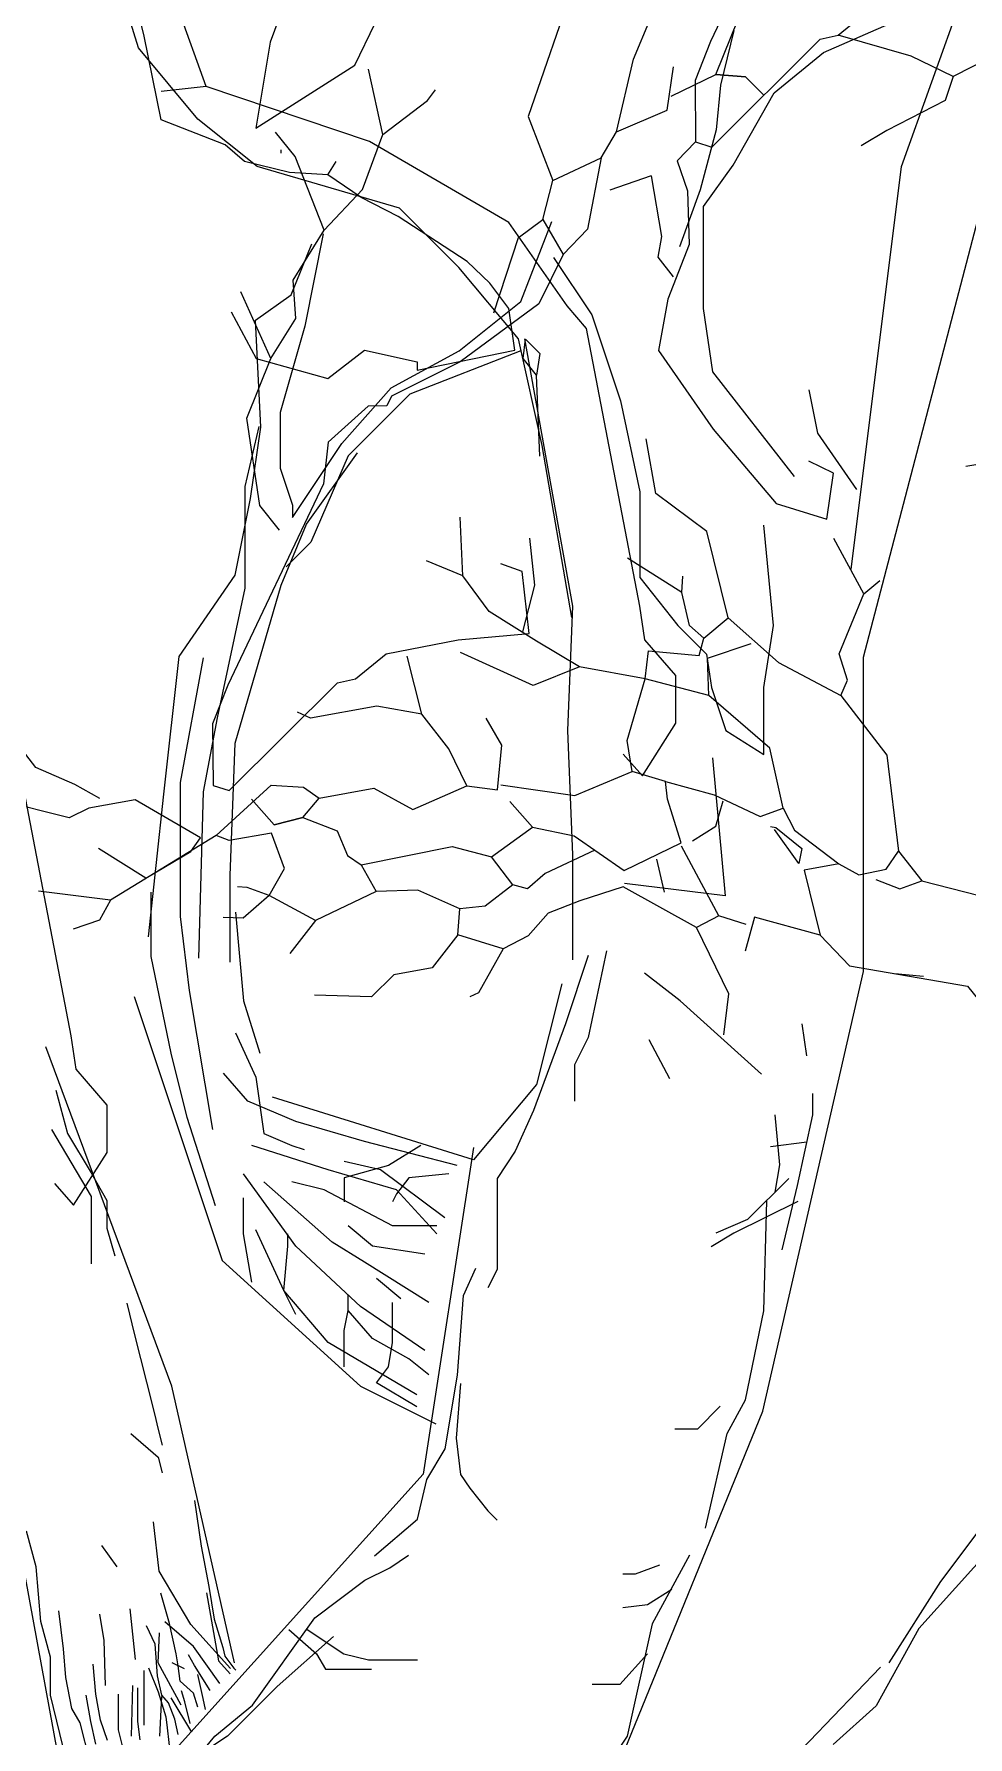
# Model space of a CAD drawing. Header units: metres. Extents: x -4.93 to 4.41, y -0.01 to 8.9.
# Drawn here: x -0.496 to 0.758, y 3.107 to 5.394 of the extents above; entities that cross this region are included whole.
import ezdxf

# ---------------------------------------------------------------- set-up
doc = ezdxf.new("R2010")
doc.units = ezdxf.units.M
doc.header["$LTSCALE"] = 0.2

msp = doc.modelspace()

# ---------------------------------------------------------------- linework, layer by layer
for p, q in [((-0.3563, 5.3755), (-0.3883, 5.4791)), ((0.5645, 5.3696), (0.742, 5.4471)), ((0.7533, 5.452), (0.6688, 5.2156)), ((0.4439, 5.3991), (0.4261, 5.3257)), ((-0.2766, 5.2798), (-0.3563, 5.3755)), ((0.4981, 5.3154), (0.5645, 5.3696)), ((0.6181, 4.5571), (0.8209, 5.3338)), ((0.4261, 5.3257), (0.42, 5.2654)), ((0.4427, 5.2181), (0.4981, 5.3154)), ((-0.1968, 5.2161), (-0.2766, 5.2798)), ((0.42, 5.2654), (0.3988, 5.1851)), ((-0.0053, 5.1603), (-0.1968, 5.2161)), ((0.4029, 5.1625), (0.4427, 5.2181)), ((0.6688, 5.2156), (0.6012, 4.6753)), ((0.3988, 5.1851), (0.3708, 5.1083)), ((0.0745, 5.0806), (-0.0053, 5.1603)), ((0.4031, 5.0254), (0.4029, 5.1625)), ((-0.1078, 5.1259), (-0.1327, 5.0016)), ((0.1576, 5.0347), (0.1991, 5.1425)), ((-0.1508, 5.0439), (-0.1233, 5.1123)), ((0.1543, 4.9849), (0.0745, 5.0806)), ((0.2017, 5.0939), (0.2531, 5.0169)), ((-0.1987, 5.0096), (-0.1508, 5.0439)), ((0.0747, 4.9685), (0.1576, 5.0347)), ((0.2531, 5.0169), (0.2916, 4.9014)), ((0.4155, 4.9403), (0.4031, 5.0254)), ((-0.1919, 4.8659), (-0.1987, 5.0096)), ((-0.1327, 5.0016), (-0.1658, 4.8856)), ((-0.0166, 4.9187), (0.0747, 4.9685)), ((0.1576, 4.9685), (0.0083, 4.9105)), ((0.1862, 4.8415), (0.1543, 4.9849)), ((0.2274, 4.6254), (0.1631, 4.9848)), ((-0.0829, 4.8442), (-0.0166, 4.9187)), ((0.5253, 4.7998), (0.4155, 4.9403)), ((0.0083, 4.9105), (-0.0746, 4.8276)), ((0.2916, 4.9014), (0.3173, 4.7794)), ((0.5566, 4.8582), (0.5449, 4.9164)), ((-0.1658, 4.8856), (-0.1658, 4.811)), ((-0.2127, 4.7863), (-0.1941, 4.8671)), ((-0.2056, 4.7701), (-0.1919, 4.8659)), ((0.609, 4.7825), (0.5566, 4.8582)), ((-0.1493, 4.7447), (-0.0829, 4.8442)), ((-0.1302, 4.7359), (-0.0617, 4.8317)), ((-0.0746, 4.8276), (-0.1244, 4.7116)), ((0.2261, 4.6103), (0.1862, 4.8415)), ((-0.1658, 4.811), (-0.1493, 4.7613)), ((-0.2127, 4.6496), (-0.2127, 4.7863)), ((-0.2261, 4.6674), (-0.2056, 4.7701)), ((-0.1493, 4.7613), (-0.1493, 4.7447)), ((0.3173, 4.7794), (0.3173, 4.6639)), ((-0.1645, 4.6537), (-0.1302, 4.7359)), ((0.4972, 4.5997), (0.4843, 4.7345)), ((-0.1244, 4.7116), (-0.1576, 4.6784)), ((-0.3015, 4.5579), (-0.2261, 4.6674)), ((-0.25, 4.4756), (-0.2127, 4.6496)), ((-0.2261, 4.4416), (-0.1645, 4.6537)), ((0.3173, 4.6639), (0.3687, 4.5997)), ((0.2209, 4.4585), (0.2274, 4.6254)), ((0.3687, 4.5997), (0.4073, 4.5612)), ((0.4843, 4.5163), (0.4972, 4.5997)), ((-0.322, 4.3731), (-0.3015, 4.5579)), ((-0.2998, 4.3887), (-0.2687, 4.5564)), ((0.4073, 4.5612), (0.4137, 4.5163)), ((0.6181, 4.135), (0.6181, 4.5571)), ((0.4137, 4.5163), (0.433, 4.4585)), ((0.4843, 4.4264), (0.4843, 4.5163)), ((-0.2687, 4.3762), (-0.25, 4.4756)), ((-0.233, 4.2636), (-0.2261, 4.4416)), ((0.2274, 4.2916), (0.2209, 4.4585)), ((0.433, 4.4585), (0.4843, 4.4264)), ((0.4153, 4.422), (0.4322, 4.2363)), ((-0.3426, 4.1815), (-0.322, 4.3731)), ((-0.2998, 4.2085), (-0.2998, 4.3887)), ((-0.2749, 4.1526), (-0.2687, 4.3762)), ((0.2274, 4.1504), (0.2274, 4.2916)), ((-0.233, 4.1473), (-0.233, 4.2636)), ((-0.3392, 4.155), (-0.3392, 4.2414)), ((0.4322, 4.2363), (0.297, 4.2532)), ((-0.2256, 4.2144), (-0.2148, 4.0955)), ((-0.2874, 4.1091), (-0.2998, 4.2085)), ((-0.3121, 4.0253), (-0.3392, 4.155)), ((0.2481, 4.1563), (0.2175, 4.0645)), ((0.2726, 4.1624), (0.2481, 4.0462)), ((0.2125, 4.1181), (0.1787, 3.983)), ((0.4829, 3.544), (0.6181, 4.135)), ((-0.3621, 4.1012), (-0.2438, 3.7466)), ((-0.2563, 3.9227), (-0.2874, 4.1091)), ((-0.2148, 4.0955), (-0.1931, 4.0253)), ((-0.2256, 4.0523), (-0.1985, 3.9929)), ((0.2175, 4.0645), (0.1747, 3.9483)), ((0.542, 4.0217), (0.5358, 4.0645)), ((-0.3114, 3.5778), (-0.4804, 4.0337)), ((0.2481, 4.0462), (0.2298, 4.0095)), ((-0.2905, 3.9389), (-0.3121, 4.0253)), ((0.2298, 4.0095), (0.2298, 3.9606)), ((-0.2094, 3.9605), (-0.2418, 3.9983)), ((-0.1985, 3.9929), (-0.1877, 3.9172)), ((0.1787, 3.983), (0.0942, 3.8817)), ((-0.4674, 3.9755), (-0.4515, 3.9172)), ((-0.1445, 3.9335), (-0.2094, 3.9605)), ((0.0942, 3.8817), (-0.1762, 3.9661)), ((0.55, 3.9421), (0.55, 3.9709)), ((-0.2526, 3.82), (-0.2905, 3.9389)), ((0.1747, 3.9483), (0.1502, 3.8933)), ((0.4991, 3.9422), (0.5052, 3.875)), ((0.5294, 3.8475), (0.55, 3.9421)), ((-0.4728, 3.9225), (-0.4197, 3.8324)), ((-0.4515, 3.9172), (-0.4197, 3.8642)), ((-0.1877, 3.9172), (-0.1499, 3.901)), ((-0.0525, 3.9064), (-0.1445, 3.9335)), ((-0.1012, 3.8686), (-0.204, 3.901)), ((-0.1499, 3.901), (-0.1336, 3.8956)), ((0.0719, 3.874), (-0.0525, 3.9064)), ((0.0232, 3.901), (-0.0201, 3.874)), ((0.0942, 3.8986), (0.0266, 3.4596)), ((0.1502, 3.8933), (0.1257, 3.8566)), ((0.542, 3.9055), (0.493, 3.8994)), ((-0.0093, 3.8416), (-0.1012, 3.8686)), ((-0.0309, 3.8686), (-0.0796, 3.8794)), ((-0.0201, 3.874), (-0.0796, 3.8578)), ((0.0556, 3.8038), (-0.0309, 3.8686)), ((0.5052, 3.875), (0.4991, 3.8383)), ((-0.4197, 3.8642), (-0.3985, 3.8271)), ((-0.1445, 3.766), (-0.2148, 3.8632)), ((-0.0958, 3.7714), (-0.1877, 3.8524)), ((-0.1066, 3.8416), (-0.1499, 3.8524)), ((-0.0796, 3.8578), (-0.0796, 3.8254)), ((0.007, 3.8578), (-0.0093, 3.8362)), ((0.061, 3.8632), (0.007, 3.8578)), ((0.1257, 3.8566), (0.1257, 3.7832)), ((0.5175, 3.8566), (0.4624, 3.8016)), ((0.5088, 3.7611), (0.5294, 3.8475)), ((-0.4197, 3.8324), (-0.4197, 3.7953)), ((-0.3985, 3.8271), (-0.3985, 3.79)), ((-0.2148, 3.7984), (-0.2148, 3.8308)), ((-0.0147, 3.793), (-0.1066, 3.8416)), ((-0.0093, 3.8362), (-0.0147, 3.8254)), ((0.0448, 3.7822), (-0.0093, 3.8416)), ((0.5297, 3.826), (0.444, 3.7832)), ((0.4841, 3.6788), (0.4882, 3.8269)), ((-0.4466, 2.9868), (-0.5987, 3.8142)), ((-0.2148, 3.7822), (-0.2148, 3.7984)), ((0.4624, 3.8016), (0.4195, 3.7832)), ((-0.4197, 3.7953), (-0.4197, 3.7581)), ((-0.3985, 3.79), (-0.3878, 3.7528)), ((-0.204, 3.7173), (-0.2148, 3.7822)), ((-0.1607, 3.7065), (-0.1985, 3.7876)), ((-0.1553, 3.766), (-0.1553, 3.7822)), ((-0.0417, 3.766), (-0.0742, 3.793)), ((0.0448, 3.793), (-0.0147, 3.793)), ((0.1257, 3.7832), (0.1257, 3.7343)), ((0.444, 3.7832), (0.4134, 3.7649)), ((-0.4197, 3.7581), (-0.4197, 3.7422)), ((-0.1607, 3.7065), (-0.1553, 3.766)), ((-0.0579, 3.6849), (-0.1445, 3.766)), ((-0.0525, 3.7443), (-0.0958, 3.7714)), ((0.0286, 3.7552), (-0.0417, 3.766)), ((-0.2438, 3.7466), (-0.0579, 3.5778)), ((0.034, 3.6903), (-0.0525, 3.7443)), ((0.0806, 3.6994), (0.097, 3.7364)), ((0.1257, 3.7343), (0.1134, 3.7098)), ((-0.1012, 3.6363), (-0.1607, 3.7065)), ((-0.1445, 3.6741), (-0.1607, 3.7065)), ((-0.0363, 3.7227), (-0.0038, 3.6957)), ((-0.3719, 3.6892), (-0.3613, 3.6468)), ((-0.0742, 3.6795), (-0.0742, 3.7011)), ((0.0286, 3.6255), (-0.0579, 3.6849)), ((-0.0147, 3.6363), (-0.0147, 3.6903)), ((0.0723, 3.5924), (0.0806, 3.6994)), ((-0.0796, 3.6525), (-0.0742, 3.6795)), ((-0.0417, 3.6417), (-0.0742, 3.6795)), ((0.4594, 3.5595), (0.4841, 3.6788)), ((-0.3613, 3.6468), (-0.3454, 3.5832)), ((-0.0796, 3.6309), (-0.0796, 3.6525)), ((0.007, 3.6147), (-0.0417, 3.6417)), ((0.0178, 3.566), (-0.1012, 3.6363)), ((-0.0796, 3.6039), (-0.0796, 3.6309)), ((-0.0201, 3.6039), (-0.0147, 3.6363)), ((0.034, 3.5931), (0.007, 3.6147)), ((-0.0363, 3.5823), (-0.0201, 3.6039)), ((0.0559, 3.4937), (0.0723, 3.5924)), ((-0.3454, 3.5832), (-0.3348, 3.5408)), ((-0.2269, 3.2063), (-0.3114, 3.5778)), ((-0.0579, 3.5778), (0.0435, 3.5271)), ((0.0178, 3.5498), (-0.0363, 3.5823)), ((0.0767, 3.5814), (0.0706, 3.508)), ((0.4256, 3.5508), (0.395, 3.5202)), ((0.4347, 3.5143), (0.4594, 3.5595)), ((-0.3348, 3.5408), (-0.3295, 3.5196)), ((0.297, 3.0881), (0.4829, 3.544)), ((-0.3666, 3.5143), (-0.3295, 3.4824)), ((-0.3295, 3.5196), (-0.3242, 3.4983)), ((0.0706, 3.508), (0.0767, 3.4591)), ((0.395, 3.5202), (0.3644, 3.5202)), ((0.4058, 3.3868), (0.4347, 3.5143)), ((-0.3295, 3.4824), (-0.3242, 3.4612)), ((0.0312, 3.4526), (0.0559, 3.4937)), ((0.0266, 3.4596), (-0.2776, 3.1219)), ((0.0767, 3.4591), (0.089, 3.4407)), ((0.0188, 3.3991), (0.0312, 3.4526)), ((0.089, 3.4407), (0.1134, 3.4102)), ((0.8254, 3.4539), (0.7215, 3.3155)), ((-0.2808, 3.4241), (-0.2721, 3.3627)), ((0.1134, 3.4102), (0.1257, 3.3979)), ((-0.3282, 3.3293), (-0.3361, 3.3956)), ((-0.0388, 3.3497), (0.0188, 3.3991)), ((-0.4936, 3.3351), (-0.5064, 3.3831)), ((-0.3848, 3.335), (-0.4054, 3.3638)), ((-0.2721, 3.3627), (-0.2618, 3.3086)), ((-0.0185, 3.3338), (0.0067, 3.3506)), ((0.3843, 3.3506), (0.3339, 3.2584)), ((0.7908, 3.3617), (0.6926, 3.2521)), ((-0.4872, 3.2616), (-0.4936, 3.3351)), ((-0.2858, 3.2576), (-0.3282, 3.3293)), ((-0.0521, 3.317), (-0.0185, 3.3338)), ((0.3111, 3.325), (0.2947, 3.325)), ((0.3441, 3.3374), (0.3111, 3.325)), ((-0.3145, 3.2589), (-0.3262, 3.2998)), ((-0.2648, 3.3), (-0.2488, 3.2089)), ((-0.2618, 3.3086), (-0.2545, 3.2648)), ((-0.1192, 3.2667), (-0.0521, 3.317)), ((0.3606, 3.3045), (0.3276, 3.2839)), ((0.7215, 3.3155), (0.6523, 3.206)), ((-0.4568, 3.2248), (-0.4632, 3.276)), ((-0.36, 3.2105), (-0.3674, 3.2786)), ((0.3276, 3.2839), (0.2947, 3.2798)), ((-0.4744, 3.2136), (-0.4872, 3.2616)), ((-0.4024, 3.2363), (-0.4079, 3.2713)), ((-0.3335, 3.2312), (-0.3452, 3.256)), ((-0.2821, 3.2281), (-0.3207, 3.2613)), ((-0.3057, 3.218), (-0.3145, 3.2589)), ((-0.2323, 3.1987), (-0.2858, 3.2576)), ((-0.2545, 3.2648), (-0.2428, 3.2268)), ((-0.2031, 3.1494), (-0.1192, 3.2667)), ((-0.1541, 3.251), (-0.1171, 3.2181)), ((-0.1294, 3.251), (-0.08, 3.2181)), ((0.3339, 3.2584), (0.3004, 3.1074)), ((0.6926, 3.2521), (0.6349, 3.1483)), ((-0.4005, 3.1756), (-0.4024, 3.2363)), ((-0.3306, 3.1888), (-0.3335, 3.2312)), ((-0.3299, 3.2061), (-0.3281, 3.2465)), ((-0.247, 3.1785), (-0.2821, 3.2281)), ((-0.2428, 3.2268), (-0.2399, 3.2151)), ((-0.094, 3.2416), (-0.1696, 3.1745)), ((-0.4744, 3.1625), (-0.4744, 3.2136)), ((-0.4536, 3.1865), (-0.4568, 3.2248)), ((-0.4136, 3.1641), (-0.4168, 3.2041)), ((-0.2986, 3.149), (-0.3299, 3.2061)), ((-0.2944, 3.1981), (-0.3108, 3.2063)), ((-0.3028, 3.2019), (-0.3057, 3.218)), ((-0.2808, 3.2025), (-0.2888, 3.2168)), ((-0.2488, 3.2089), (-0.2328, 3.1913)), ((-0.2399, 3.2151), (-0.2282, 3.199)), ((-0.1171, 3.2181), (-0.1047, 3.1975)), ((-0.08, 3.2181), (-0.0471, 3.2099)), ((-0.0471, 3.2099), (0.0188, 3.2099)), ((0.3276, 3.2181), (0.2906, 3.177)), ((-0.4456, 3.1449), (-0.4536, 3.1865)), ((-0.3489, 3.1958), (-0.3489, 3.1222)), ((-0.3291, 3.1669), (-0.3423, 3.199)), ((-0.3247, 3.1625), (-0.3306, 3.1888)), ((-0.2999, 3.1815), (-0.3028, 3.2019)), ((-0.2823, 3.1654), (-0.2999, 3.1815)), ((-0.26, 3.1689), (-0.2808, 3.2025)), ((-0.2691, 3.1581), (-0.2764, 3.1902)), ((-0.2282, 3.199), (-0.2253, 3.1961)), ((-0.1047, 3.1975), (-0.043, 3.1975)), ((0.6407, 3.2002), (0.5138, 3.0676)), ((-0.4616, 3.1113), (-0.4744, 3.1625)), ((-0.42, 3.1273), (-0.4264, 3.1625)), ((-0.4072, 3.1289), (-0.4136, 3.1641)), ((-0.3832, 3.1161), (-0.3832, 3.1641)), ((-0.3655, 3.1075), (-0.3637, 3.1756)), ((-0.3569, 3.1595), (-0.3569, 3.1727)), ((-0.3569, 3.1274), (-0.3569, 3.1595)), ((-0.3189, 3.1332), (-0.3291, 3.1669)), ((-0.325, 3.1609), (-0.3281, 3.1074)), ((-0.3159, 3.1522), (-0.3247, 3.1625)), ((-0.2844, 3.113), (-0.3121, 3.159)), ((-0.294, 3.1537), (-0.2984, 3.1683)), ((-0.2764, 3.1464), (-0.2823, 3.1654)), ((-0.2662, 3.1435), (-0.2691, 3.1581)), ((-0.1696, 3.1745), (-0.2367, 3.1074)), ((0.2906, 3.177), (0.2535, 3.177)), ((-0.4344, 3.1257), (-0.4456, 3.1449)), ((-0.3072, 3.1303), (-0.3159, 3.1522)), ((-0.2867, 3.1245), (-0.294, 3.1537)), ((-0.2535, 3.1074), (-0.2031, 3.1494)), ((0.6349, 3.1483), (0.5772, 3.0965)), ((-0.4488, 3.0586), (-0.4616, 3.1113)), ((-0.4216, 3.0746), (-0.4344, 3.1257)), ((-0.2776, 3.1219), (-0.4297, 2.953)), ((-0.4136, 3.097), (-0.42, 3.1273)), ((-0.3976, 3.1018), (-0.4072, 3.1289)), ((-0.3752, 3.0858), (-0.3832, 3.1161)), ((-0.354, 3.1026), (-0.3569, 3.1274)), ((-0.3174, 3.123), (-0.3189, 3.1332)), ((-0.3145, 3.0952), (-0.3174, 3.123)), ((-0.3028, 3.1099), (-0.3072, 3.1303)), ((-0.3374, 3.0068), (-0.2535, 3.1074)), ((-0.2367, 3.1074), (-0.2871, 3.0739)), ((0.3004, 3.1074), (0.2668, 3.0571))]:
    msp.add_line(p, q)
at = {"flags": 128}
for points in [[(0.9137, 6.0926), (0.8955, 5.9967), (0.8627, 5.9628), (0.8302, 5.8964), (0.7245, 5.8182), (0.6322, 5.7723), (0.6258, 5.7592), (0.6007, 5.759), (0.547, 5.7104), (0.5409, 5.6547), (0.4124, 5.3843), (0.3918, 5.332), (0.3925, 5.2493), (0.4141, 5.2424), (0.5598, 5.3871), (0.5838, 5.3928), (0.6251, 5.4263), (0.7217, 5.4452), (0.8169, 5.4535), (0.8077, 5.5367), (0.779, 5.5469)], [(-0.0704, 5.5621), (-0.068, 5.516), (-0.1252, 5.4603), (-0.1675, 5.4148), (-0.1792, 5.3832), (-0.1983, 5.2677), (-0.0656, 5.3525), (-0.038, 5.4089), (-0.0115, 5.4708), (0.0404, 5.5004), (0.0198, 5.5679)], [(0.3594, 5.3106), (0.4198, 5.3397), (0.4601, 5.4398), (0.4832, 5.4872), (0.4871, 5.5639)], [(-0.2317, 5.0212), (-0.198, 4.9584), (-0.1016, 4.9315), (-0.0523, 4.9696), (0.0183, 4.9539), (0.0183, 4.9427), (0.1495, 4.9696), (0.1417, 5.0257), (0.1159, 5.0593), (0.0856, 5.0885), (-0.0074, 5.149), (-0.0568, 5.1748), (-0.1016, 5.2051), (-0.1532, 5.2084), (-0.2137, 5.223), (-0.2395, 5.2454), (-0.3258, 5.2791), (-0.3483, 5.3912), (-0.3886, 5.556)], [(0.8833, 5.4872), (0.8951, 5.4602), (0.8619, 5.4103), (0.8204, 5.4019), (0.7886, 5.3625), (0.7387, 5.337), (0.728, 5.3048), (0.6496, 5.2645), (0.6147, 5.2442)], [(0.2097, 5.4051), (0.1676, 5.2834), (0.2005, 5.1974), (0.2654, 5.2281), (0.2861, 5.2628), (0.3089, 5.3603), (0.3319, 5.4151), (0.3275, 5.4673)], [(-0.2653, 5.3239), (-0.3034, 5.4293), (-0.3326, 5.4405)], [(0.7387, 5.337), (0.6823, 5.3646), (0.5838, 5.3928)], [(-0.1068, 5.1306), (-0.0552, 5.1852), (-0.0277, 5.2591), (-0.047, 5.3472)], [(0.2861, 5.2628), (0.3541, 5.292), (0.3626, 5.3502)], [(0.4198, 5.3397), (0.4595, 5.3365), (0.4848, 5.3117)], [(0.4595, 5.3365), (0.4198, 5.3397)], [(0.2953, 4.427), (0.321, 4.3978), (0.3659, 4.4685), (0.3659, 4.5324), (0.3244, 4.5806), (0.3177, 4.6254), (0.2459, 4.9988), (0.2201, 5.029), (0.1417, 5.1412), (-0.0456, 5.2499), (-0.2653, 5.3239), (-0.3258, 5.3172)], [(-0.0277, 5.2591), (0.0321, 5.3048), (0.043, 5.3194)], [(-0.1785, 4.9585), (-0.1449, 5.0119), (-0.1484, 5.0635), (-0.1068, 5.1306), (-0.1458, 5.2295), (-0.1721, 5.2624)], [(-0.1644, 5.2342), (-0.1644, 5.2387)], [(0.3925, 5.2493), (0.3677, 5.224), (0.3815, 5.1835), (0.3837, 5.1113), (0.3552, 5.0379), (0.3428, 4.9691), (0.4159, 4.8634), (0.5005, 4.7634), (0.5689, 4.7424), (0.5779, 4.8041), (0.5446, 4.8204)], [(0.2654, 5.2281), (0.2471, 5.1321), (0.2143, 5.0982), (0.1818, 5.0318), (0.0762, 4.9537), (-0.0162, 4.9077), (-0.0226, 4.8946), (-0.0476, 4.8944), (-0.1014, 4.8458), (-0.1074, 4.7901), (-0.2359, 4.5197), (-0.2565, 4.4674), (-0.2558, 4.3847), (-0.2342, 4.3779), (-0.0885, 4.5225), (-0.0645, 4.5282), (-0.0232, 4.5617), (0.0734, 4.5806), (0.1686, 4.5889), (0.1594, 4.6721), (0.1307, 4.6824)], [(-0.1016, 5.2051), (-0.0904, 5.223)], [(0.154, 5.1203), (0.1874, 5.1451), (0.2005, 5.1974)], [(0.3327, 5.2036), (0.2772, 5.1846)], [(0.3327, 5.2036), (0.3465, 5.122), (0.3417, 5.0944), (0.3625, 5.068)], [(0.1874, 5.1451), (0.2143, 5.0982)], [(0.154, 5.1203), (0.1208, 5.0192)], [(-0.1665, 4.7279), (-0.1929, 4.7608), (-0.2104, 4.878), (-0.1785, 4.9585), (-0.2184, 5.0479)], [(0.1831, 4.8272), (0.1787, 4.936), (0.1607, 4.9584), (0.1641, 4.9842), (0.1831, 4.9651), (0.1787, 4.936)], [(0.4036, 4.5824), (0.4364, 4.6101), (0.4074, 4.7257), (0.3392, 4.7769), (0.3259, 4.8503)], [(0.7875, 4.8184), (0.7556, 4.8134)], [(-0.4691, 3.85), (-0.4433, 3.8209), (-0.3984, 3.8915), (-0.3984, 3.9554), (-0.4399, 4.0036), (-0.4467, 4.0485), (-0.5184, 4.4218), (-0.5442, 4.4521), (-0.6227, 4.5642), (-0.8099, 4.6729), (-1.0296, 4.7469), (-1.0902, 4.7402)], [(0.0797, 4.6662), (0.0759, 4.7452)], [(0.1602, 4.5913), (0.1763, 4.6539), (0.1696, 4.7171)], [(0.4364, 4.6101), (0.5037, 4.5498), (0.5875, 4.5054), (0.5966, 4.5264), (0.5854, 4.5614), (0.6183, 4.6423), (0.5782, 4.7164)], [(0.3248, 4.5278), (0.3292, 4.5656), (0.3972, 4.5595), (0.4036, 4.5824), (0.3843, 4.5998), (0.3739, 4.6438), (0.301, 4.6902)], [(0.2365, 4.544), (0.1786, 4.5786), (0.115, 4.6186), (0.0797, 4.6662), (0.031, 4.6863)], [(0.3739, 4.6438), (0.3755, 4.6659)], [(0.6183, 4.6423), (0.6401, 4.6599)], [(0.4103, 4.5054), (0.4084, 4.5558), (0.4669, 4.5753)], [(0.0248, 4.4806), (0.0051, 4.5583)], [(0.1307, 4.3854), (0.23, 4.3712), (0.3071, 4.4037), (0.3004, 4.4452), (0.3248, 4.5278), (0.2365, 4.544), (0.1742, 4.5189), (0.0767, 4.5633)], [(0.3522, 4.3901), (0.4175, 4.3722), (0.4792, 4.3431), (0.5102, 4.3544), (0.4924, 4.4349), (0.4103, 4.5054), (0.3248, 4.5278)], [(-0.2518, 4.3175), (-0.1778, 4.385), (-0.1346, 4.3823), (-0.1134, 4.3676), (-0.0401, 4.3809), (0.0126, 4.3526), (0.085, 4.3843), (0.0607, 4.4339), (0.0248, 4.4806), (-0.0359, 4.4913), (-0.1249, 4.4751), (-0.1424, 4.4832)], [(0.5875, 4.5054), (0.6496, 4.4256), (0.665, 4.2963), (0.6963, 4.2568), (0.8121, 4.2271)], [(0.085, 4.3843), (0.1263, 4.3789), (0.1323, 4.4388), (0.1112, 4.4753)], [(-0.4082, 4.3673), (-0.4415, 4.3862), (-0.4939, 4.4089), (-0.5298, 4.4556)], [(0.1733, 4.3286), (0.2293, 4.3171), (0.2966, 4.2705), (0.3729, 4.3077), (0.3549, 4.3665), (0.3522, 4.3901), (0.3071, 4.4037)], [(-0.3461, 4.2601), (-0.2857, 4.2961), (-0.273, 4.3145), (-0.3604, 4.3655), (-0.4228, 4.3542), (-0.4494, 4.3413), (-0.5423, 4.3647)], [(-0.1353, 4.3419), (-0.1738, 4.3317), (-0.2042, 4.3665)], [(-0.1738, 4.3317), (-0.1353, 4.3419), (-0.1134, 4.3676)], [(-0.1353, 4.3419), (-0.0893, 4.3237), (-0.0753, 4.2908), (-0.0568, 4.278), (0.0652, 4.3026), (0.1184, 4.2889), (0.1733, 4.3286), (0.1428, 4.3634)], [(0.3885, 4.3105), (0.4196, 4.3299), (0.4295, 4.3639)], [(0.5102, 4.3544), (0.5252, 4.3249), (0.5851, 4.2793), (0.6119, 4.2649), (0.6484, 4.2723), (0.665, 4.2963)], [(0.493, 4.3295), (0.5004, 4.3284), (0.5354, 4.3001), (0.531, 4.28), (0.4985, 4.3256)], [(-0.1807, 4.237), (-0.1599, 4.273), (-0.1774, 4.3206), (-0.2345, 4.311), (-0.2518, 4.3175), (-0.3939, 4.2305), (-0.4083, 4.2037), (-0.444, 4.1916)], [(0.4237, 4.2097), (0.3737, 4.303)], [(-0.3461, 4.2601), (-0.4097, 4.3001)], [(-0.0568, 4.278), (-0.0366, 4.2422)], [(0.257, 4.2979), (0.1902, 4.2664), (0.1665, 4.246), (0.147, 4.2514), (0.1095, 4.2228), (0.0755, 4.219)], [(0.147, 4.2514), (0.1184, 4.2889)], [(0.3398, 4.2856), (0.3502, 4.2415)], [(0.5851, 4.2793), (0.5383, 4.2708), (0.5597, 4.1837), (0.5994, 4.1425), (0.7576, 4.1149), (0.8093, 4.0517), (0.7734, 4.0984)], [(0.6348, 4.2585), (0.6669, 4.2458), (0.6963, 4.2568)], [(-0.3939, 4.2305), (-0.4904, 4.2428)], [(-0.1182, 4.2032), (-0.1807, 4.237), (-0.2155, 4.2065), (-0.2422, 4.2073)], [(-0.1807, 4.237), (-0.2101, 4.2478), (-0.2231, 4.2486)], [(0.073, 4.1839), (0.0755, 4.219), (0.0194, 4.2443), (-0.0366, 4.2422), (-0.1182, 4.2032), (-0.1529, 4.159)], [(0.4302, 4.0498), (0.4371, 4.105), (0.3935, 4.1938), (0.295, 4.2484), (0.2371, 4.2298), (0.1942, 4.2132), (0.1676, 4.1826), (0.1337, 4.1651), (0.1009, 4.106), (0.089, 4.1006)], [(0.4605, 4.1979), (0.4237, 4.2097), (0.3935, 4.1938)], [(0.5597, 4.1837), (0.4715, 4.208), (0.4589, 4.1621)], [(0.1337, 4.1651), (0.073, 4.1839), (0.0384, 4.1398), (-0.0131, 4.1304), (-0.0432, 4.1008), (-0.1194, 4.1031)], [(0.4808, 3.9969), (0.3719, 4.0956), (0.324, 4.1328)], [(0.6987, 4.1283), (0.6602, 4.1318)], [(0.3579, 3.9907), (0.3299, 4.0428)]]:
    msp.add_lwpolyline(points, dxfattribs=at)

doc.saveas('drawing.dxf')
